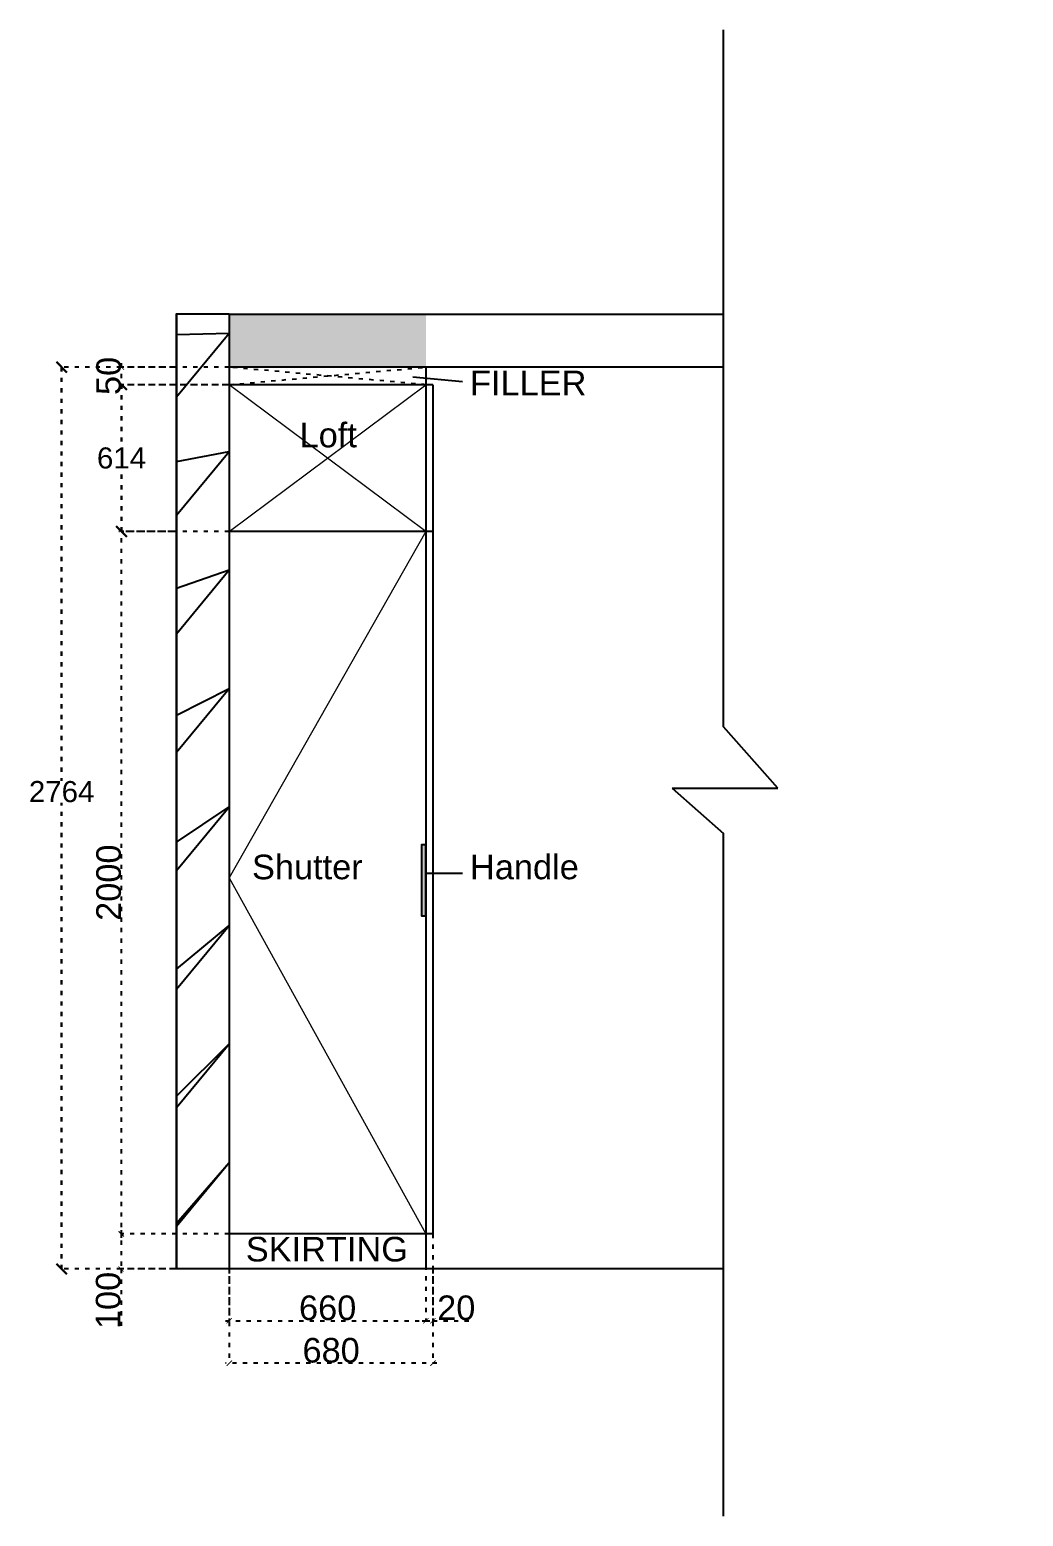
# Model space of a CAD drawing. Header units: millimetres. Extents: x 220712 to 1505573, y -354410 to 241923.
# Drawn here: x 231179 to 234008, y 108673 to 112906 of the extents above; entities that cross this region are included whole.
import ezdxf

# ---------------------------------------------------------------- set-up
doc = ezdxf.new("R2010")
doc.units = ezdxf.units.MM
doc.header["$MEASUREMENT"] = 0
doc.linetypes.add('ACAD_ISO03W100', pattern=[30, 12, -18])
doc.layers.add('Walls', color=253, linetype='Continuous')
doc.styles.get("Standard").update_dxf_attribs({"font": 'arial.ttf'})
doc.dimstyles.new('ISO-25', dxfattribs={"dimtxt": 70, "dimasz": 15, "dimexe": 1.25, "dimexo": 0.625, "dimtad": 1, "dimdec": 0, "dimtxsty": 'Standard', "dimblk": 'ARCHTICK', "dimcen": 0, "dimdle": 11, "dimclrd": 1, "dimclre": 1, "dimclrt": 1, "dimadec": 0, "dimazin": 0, "dimtfac": 1, "dimtdec": 0, "dimtmove": 0, "dimatfit": 3, "dimfxl": 1, "dimarcsym": 0})
doc.dimstyles.get("Standard").update_dxf_attribs({"dimtxt": 60, "dimasz": 30, "dimexe": 7.75, "dimexo": 8.13, "dimgap": 0.63, "dimtad": 0, "dimtih": 1, "dimtoh": 1, "dimdec": 0, "dimzin": 0, "dimtxsty": 'Standard', "dimblk": 'OBLIQUE', "dimcen": 2.25, "dimclrd": 1, "dimclre": 1, "dimclrt": 1, "dimadec": 0, "dimazin": 0, "dimtfac": 1, "dimtdec": 0, "dimtofl": 0, "dimtmove": 0, "dimatfit": 3, "dimfxl": 1, "dimtolj": 1, "dimtzin": 0, "dimlwd": 30, "dimarcsym": 0})

# ---------------------------------------------------------------- blocks, each defined once
blk = doc.blocks.new('_ArchTick')
at = {"color": 0, "linetype": 'ByBlock', "const_width": 0.15}
blk.add_lwpolyline([(-0.5, -0.5), (0.5, 0.5)], dxfattribs=at)
blk = doc.blocks.new('*D283')
at = {"color": 1, "linetype": 'ACAD_ISO03W100', "lineweight": -2, "transparency": 16777216}
for p, q in [((231746.1990091802, 109476.7611927391), (231437.4365489496, 109476.7611927391)), ((231438.6865489496, 109487.7611927391), (231438.6865489496, 109376.7611927987)), ((231596.1990091802, 109376.7611927987), (231437.4365489496, 109376.7611927987)), ((231438.6865489496, 109376.7611927987), (231438.6865489496, 109212.6803606022))]:
    blk.add_line(p, q, dxfattribs=at)
at = {"layer": 'Defpoints', "color": 0, "linetype": 'ACAD_ISO03W100', "transparency": 16777216}
for p in [(231746.8240091802, 109476.7611927391), (231438.6865489496, 109376.7611927987), (231596.8240091802, 109376.7611927987)]:
    blk.add_point(p, dxfattribs=at)
at = {"color": 1, "linetype": 'ACAD_ISO03W100', "lineweight": -2, "transparency": 16777216, "xscale": 15, "yscale": 15, "zscale": 15}
for p, rotation in [((231438.6865489496, 109476.7611927391), 90), ((231438.6865489496, 109376.7611927987), 270)]:
    blk.add_blockref('_ArchTick', p, dxfattribs=dict(at, rotation=rotation))
at = {"color": 1, "linetype": 'ACAD_ISO03W100', "transparency": 16777216, "insert": (231402.321439809, 109287.2207767003), "char_height": 70, "attachment_point": 5, "rotation": 90}
blk.add_mtext('100', dxfattribs=at)
blk = doc.blocks.new('*D284')
at = {"color": 1, "linetype": 'ACAD_ISO03W100', "lineweight": -2, "transparency": 16777216}
for p, q in [((231746.1990091802, 111476.7611927391), (231438.6865489495, 111476.7611927391)), ((231439.9365489495, 109465.7611927391), (231439.9365489495, 111487.7611927391)), ((231746.1990091802, 109476.7611927391), (231438.6865489495, 109476.7611927391))]:
    blk.add_line(p, q, dxfattribs=at)
at = {"layer": 'Defpoints', "color": 0, "linetype": 'ACAD_ISO03W100', "transparency": 16777216}
for p in [(231439.9365489495, 111476.7611927391), (231746.8240091802, 111476.7611927391), (231746.8240091802, 109476.7611927391)]:
    blk.add_point(p, dxfattribs=at)
at = {"color": 1, "linetype": 'ACAD_ISO03W100', "lineweight": -2, "transparency": 16777216, "xscale": 15, "yscale": 15, "zscale": 15}
for p, rotation in [((231439.9365489495, 111476.7611927391), 90), ((231439.9365489495, 109476.7611927391), 270)]:
    blk.add_blockref('_ArchTick', p, dxfattribs=dict(at, rotation=rotation))
at = {"color": 1, "linetype": 'ACAD_ISO03W100', "transparency": 16777216, "insert": (231403.5714398089, 110476.761192739), "char_height": 70, "attachment_point": 5, "rotation": 90}
blk.add_mtext('2000', dxfattribs=at)
blk = doc.blocks.new('*D271')
at = {"color": 1, "linetype": 'ACAD_ISO03W100', "lineweight": -2, "transparency": 16777216}
for p, q in [((231746.1990091802, 111944.7611927391), (231438.6865508574, 111944.7611927391)), ((231439.9365508574, 111883.761192917), (231439.9365508574, 111955.7611927391)), ((231746.1990091802, 111894.761192917), (231438.6865508574, 111894.761192917))]:
    blk.add_line(p, q, dxfattribs=at)
at = {"layer": 'Defpoints', "color": 0, "linetype": 'ACAD_ISO03W100', "transparency": 16777216}
for p in [(231439.9365508574, 111944.7611927391), (231746.8240091802, 111944.7611927391), (231746.8240091802, 111894.761192917)]:
    blk.add_point(p, dxfattribs=at)
at = {"color": 1, "linetype": 'ACAD_ISO03W100', "lineweight": -2, "transparency": 16777216, "xscale": 15, "yscale": 15, "zscale": 15}
for p, rotation in [((231439.9365508574, 111944.7611927391), 90), ((231439.9365508574, 111894.761192917), 270)]:
    blk.add_blockref('_ArchTick', p, dxfattribs=dict(at, rotation=rotation))
at = {"color": 1, "linetype": 'ACAD_ISO03W100', "transparency": 16777216, "insert": (231403.5714417169, 111919.7611928279), "char_height": 70, "attachment_point": 5, "rotation": 90}
blk.add_mtext('50', dxfattribs=at)
blk = doc.blocks.new('*D272')
at = {"color": 1, "linetype": 'ACAD_ISO03W100', "lineweight": -2, "transparency": 16777216}
for p, q in [((231746.8240091801, 109476.136192739), (231746.8240091801, 109228.2319894433)), ((232306.8240089417, 109476.1361928582), (232306.8240089417, 109228.2319894433)), ((231735.8240091801, 109229.4819894433), (232317.8240089417, 109229.4819894433))]:
    blk.add_line(p, q, dxfattribs=at)
at = {"layer": 'Defpoints', "color": 0, "linetype": 'ACAD_ISO03W100', "transparency": 16777216}
for p in [(231746.8240091801, 109476.761192739), (232306.8240089417, 109476.7611928582), (232306.8240089417, 109229.4819894433)]:
    blk.add_point(p, dxfattribs=at)
at = {"color": 1, "linetype": 'ACAD_ISO03W100', "lineweight": -2, "transparency": 16777216, "xscale": 15, "yscale": 15, "zscale": 15, "rotation": 180}
blk.add_blockref('_ArchTick', (231746.8240091801, 109229.4819894433), dxfattribs=at)
at = {"color": 1, "linetype": 'ACAD_ISO03W100', "lineweight": -2, "transparency": 16777216, "xscale": 15, "yscale": 15, "zscale": 15}
blk.add_blockref('_ArchTick', (232306.8240089417, 109229.4819894433), dxfattribs=at)
at = {"color": 1, "linetype": 'ACAD_ISO03W100', "transparency": 16777216, "insert": (232026.8240090609, 109265.8470985838), "char_height": 70, "attachment_point": 5}
blk.add_mtext('660', dxfattribs=at)
blk = doc.blocks.new('*D285')
at = {"color": 1, "linetype": 'ACAD_ISO03W100', "lineweight": -2, "transparency": 16777216}
for p, q in [((232306.8240091801, 109476.136192739), (232306.8240091801, 109228.2319894433)), ((232326.8240094185, 109476.136192739), (232326.8240094185, 109228.2319894433)), ((232295.8240091801, 109229.4819894433), (232326.8240094185, 109229.4819894433)), ((232326.8240094185, 109229.4819894433), (232444.3018402507, 109229.4819894433))]:
    blk.add_line(p, q, dxfattribs=at)
at = {"layer": 'Defpoints', "color": 0, "linetype": 'ACAD_ISO03W100', "transparency": 16777216}
for p in [(232306.8240091801, 109476.761192739), (232326.8240094185, 109476.761192739), (232326.8240094185, 109229.4819894433)]:
    blk.add_point(p, dxfattribs=at)
at = {"color": 1, "linetype": 'ACAD_ISO03W100', "lineweight": -2, "transparency": 16777216, "xscale": 15, "yscale": 15, "zscale": 15, "rotation": 180}
blk.add_blockref('_ArchTick', (232306.8240091801, 109229.4819894433), dxfattribs=at)
at = {"color": 1, "linetype": 'ACAD_ISO03W100', "lineweight": -2, "transparency": 16777216, "xscale": 15, "yscale": 15, "zscale": 15}
blk.add_blockref('_ArchTick', (232326.8240094185, 109229.4819894433), dxfattribs=at)
at = {"color": 1, "linetype": 'ACAD_ISO03W100', "transparency": 16777216, "insert": (232393.0629248346, 109265.8470985838), "char_height": 70, "attachment_point": 5}
blk.add_mtext('20', dxfattribs=at)
blk = doc.blocks.new('*D273')
at = {"color": 1, "linetype": 'ACAD_ISO03W100', "lineweight": -2, "transparency": 16777216}
for p, q in [((231746.8240091801, 109376.1361927986), (231746.8240091801, 109107.2678901553)), ((232326.8240094185, 109376.1361927986), (232326.8240094185, 109107.2678901553)), ((232337.8240094185, 109108.5178901553), (231735.8240091801, 109108.5178901553))]:
    blk.add_line(p, q, dxfattribs=at)
at = {"layer": 'Defpoints', "color": 0, "linetype": 'ACAD_ISO03W100', "transparency": 16777216}
for p in [(231746.8240091801, 109376.7611927986), (232326.8240094185, 109376.7611927986), (231746.8240091801, 109108.5178901553)]:
    blk.add_point(p, dxfattribs=at)
at = {"color": 1, "linetype": 'ACAD_ISO03W100', "lineweight": -2, "transparency": 16777216, "xscale": 15, "yscale": 15, "zscale": 15, "rotation": 180}
blk.add_blockref('_ArchTick', (231746.8240091801, 109108.5178901553), dxfattribs=at)
at = {"color": 1, "linetype": 'ACAD_ISO03W100', "lineweight": -2, "transparency": 16777216, "xscale": 15, "yscale": 15, "zscale": 15}
blk.add_blockref('_ArchTick', (232326.8240094185, 109108.5178901553), dxfattribs=at)
at = {"color": 1, "linetype": 'ACAD_ISO03W100', "transparency": 16777216, "insert": (232036.8240092993, 109144.8829992958), "char_height": 70, "attachment_point": 5}
blk.add_mtext('680', dxfattribs=at)
blk = doc.blocks.new('_Oblique')
at = {"color": 0, "linetype": 'ByBlock', "lineweight": -2}
blk.add_line((-0.5, -0.5), (0.5, 0.5), dxfattribs=at)
blk = doc.blocks.new('*D279')
at = {"layer": 'Defpoints', "color": 0, "linetype": 'ACAD_ISO03W100', "transparency": 16777216}
for p in [(231439.93654895, 111894.7611927391), (231746.8240091802, 111894.7611927391), (231592.4427790648, 111476.7611927391)]:
    blk.add_point(p, dxfattribs=at)
at = {"layer": 'Walls', "color": 1, "linetype": 'ACAD_ISO03W100', "lineweight": -2, "transparency": 16777216}
for p, q in [((231738.6940091802, 111894.7611927391), (231432.18654895, 111894.7611927391)), ((231584.3127790648, 111476.7611927391), (231432.18654895, 111476.7611927391))]:
    blk.add_line(p, q, dxfattribs=at)
at = {"layer": 'Walls', "color": 1, "linetype": 'ACAD_ISO03W100', "lineweight": 30, "transparency": 16777216}
for p, q in [((231439.93654895, 111894.7611927391), (231439.93654895, 111717.0255720024)), ((231439.93654895, 111476.7611927391), (231439.93654895, 111654.4968134758))]:
    blk.add_line(p, q, dxfattribs=at)
at = {"layer": 'Walls', "color": 1, "linetype": 'ACAD_ISO03W100', "lineweight": 30, "transparency": 16777216, "xscale": 30, "yscale": 30, "zscale": 30}
for p, rotation in [((231439.93654895, 111894.7611927391), 90), ((231439.93654895, 111476.7611927391), 270)]:
    blk.add_blockref('_Oblique', p, dxfattribs=dict(at, rotation=rotation))
at = {"layer": 'Walls', "color": 1, "linetype": 'ACAD_ISO03W100', "transparency": 16777216, "insert": (231439.93654895, 111685.761192739), "char_height": 60, "attachment_point": 5}
blk.add_mtext('\\A1;614', dxfattribs=at)
blk = doc.blocks.new('*D281')
at = {"layer": 'Defpoints', "color": 0, "linetype": 'ACAD_ISO03W100', "transparency": 16777216}
for p in [(231596.8240091802, 111944.7611927391), (231269.5, 109376.7611927987), (231596.8240091802, 109376.7611927987)]:
    blk.add_point(p, dxfattribs=at)
at = {"layer": 'Walls', "color": 1, "linetype": 'ACAD_ISO03W100', "lineweight": -2, "transparency": 16777216}
for p, q in [((231588.6940091802, 111944.7611927391), (231261.75, 111944.7611927391)), ((231588.6940091802, 109376.7611927987), (231261.75, 109376.7611927987))]:
    blk.add_line(p, q, dxfattribs=at)
at = {"layer": 'Walls', "color": 1, "linetype": 'ACAD_ISO03W100', "lineweight": 30, "transparency": 16777216}
for p, q in [((231269.5, 111944.7611927391), (231269.5, 110767.0255720322)), ((231269.5, 109376.7611927987), (231269.5, 110704.4968135056))]:
    blk.add_line(p, q, dxfattribs=at)
at = {"layer": 'Walls', "color": 1, "linetype": 'ACAD_ISO03W100', "lineweight": 30, "transparency": 16777216, "xscale": 30, "yscale": 30, "zscale": 30}
for p, rotation in [((231269.5, 111944.7611927391), 90), ((231269.5, 109376.7611927987), 270)]:
    blk.add_blockref('_Oblique', p, dxfattribs=dict(at, rotation=rotation))
at = {"layer": 'Walls', "color": 1, "linetype": 'ACAD_ISO03W100', "transparency": 16777216, "insert": (231269.5, 110735.7611927688), "char_height": 60, "attachment_point": 5}
blk.add_mtext('\\A1;2764', dxfattribs=at)

msp = doc.modelspace()

# ---------------------------------------------------------------- hatches: boundary and pattern name
at = {"true_color": 0xc7c8ca}
h = msp.add_hatch(dxfattribs=at)
h.set_pattern_fill('ANSI32', color=9, scale=25)
h.set_pattern_definition([(45, (-1976307645.866215, -301603508.0361207), (-168.3798022700466, 168.3798022700466), []), (45, (-1976307533.612965, -301603508.0361207), (-168.3798022700466, 168.3798022700466), [])])
h.paths.add_polyline_path([(231746.8240091801, 112097), (231596.8240091801, 112097), (231596.8240091801, 109376.7611927986), (231746.8240091801, 109376.7611927986)])
at = {"true_color": 0x000000}
h = msp.add_hatch(color=18, dxfattribs=at)
h.dxf.hatch_style = 1
h.paths.add_polyline_path([(232306.8240091801, 110584.6151538491), (232294.4602870941, 110584.6151538491), (232294.4602870941, 110382.2823495269), (232306.8240091801, 110382.2823495269)])
at = {"layer": 'Walls', "linetype": 'ACAD_ISO03W100', "true_color": 0xc7c8ca}
h = msp.add_hatch(dxfattribs=at)
h.set_pattern_fill('AR-CONC', color=9, scale=10)
h.set_pattern_definition([(49.99999999999999, (-156542.935497837, 629.5014734373544), (71.72601826007535, -6.275213498259511), [7.5, -82.5]), (355, (-156542.935497837, 629.5014734373544), (-13.8751333613, 75.21921337000119), [6, -66]), (100.45144446, (-156536.958329737, 628.9785390373581), (57.8508846727112, 68.94399909686294), [6.374019199999997, -70.11421119999996]), (46.18420000000001, (-156542.935497837, 649.5014734373544), (106.7241330671572, -16.55192807930765), [11.25, -123.75]), (96.63563549, (-156534.041823337, 648.122142737353), (93.46619456742283, 97.41186007745505), [9.5610342, -105.171376]), (351.1841639899999, (-156542.935497837, 649.5014734373544), (93.46619450547732, 97.41186002699902), [9, -99.0000001]), (21, (-156532.935497837, 644.5014734373544), (59.69070521184616, -40.26188906653388), [7.5, -82.5]), (326.0000000000001, (-156532.935497837, 644.5014734373544), (24.33153319215817, 72.5150045046853), [6, -66]), (71.45144474, (-156527.961272437, 641.1463160373532), (84.02223767299711, 32.25311528063538), [6.374019000000001, -70.1142112]), (37.50000000000001, (-156542.935497837, 629.5014734373544), (1.215985531729067, 33.28938538313115), [0, -65.19999999999999, 0, -67, 0, -66.25]), (7.499999999999999, (-156542.935497837, 629.5014734373544), (26.30695374421486, 39.44117118823603), [0, -38.2, 0, -63.7, 0, -25.25]), (327.5, (-156565.235497837, 629.5014734373544), (53.3822436172409, -2.255487173437976), [0, -25, 0, -78, 0, -103.5]), (317.5, (-156575.235497837, 629.5014734373544), (58.31861693423862, 10.01049823323177), [0, -32.5, 0, -51.8, 0, -73.5])])
h.paths.add_polyline_path([(232306.8240091801, 112094.761192739), (231746.8240091801, 112094.761192739), (231746.8240091801, 111944.761192739), (232306.8240091801, 111944.761192739)])
h.paths.add_polyline_path([(235834.7075498569, 112094.761192739), (235274.7075496185, 112094.761192739), (235274.7075496185, 111944.761192739), (235834.7075498569, 111944.761192739)])

# ---------------------------------------------------------------- linework, layer by layer
at = {"color": 18, "true_color": 0x000000}
for p, q in [((233154.3321464062, 110920.9713997841), (233154.3321464062, 112905.556455195)), ((231596.8240091801, 112097), (231596.8240091801, 109376.7611927986)), ((232326.8240091801, 112094.761192739), (231746.8240091801, 112094.761192739)), ((233154.3321464061, 112094.761192739), (231746.8240091801, 112094.761192739)), ((231746.8240091801, 112094.761192739), (231746.8240091801, 109376.7611927986)), ((233154.3321464062, 111944.761192739), (231746.8240091801, 111944.761192739)), ((232306.8240091801, 111944.761192739), (232306.8240091801, 109376.7611927986)), ((232326.8240091801, 111894.761192739), (231746.8240091801, 111894.761192739)), ((232326.824008954, 111894.761192739), (232326.8240091801, 109476.7611927986)), ((232326.8240091801, 111476.761192739), (231746.8240091801, 111476.761192739)), ((233308.5862164497, 110746.3247831464), (233154.3321464062, 110920.9714003205)), ((233007.7286610603, 110746.3247831464), (233308.5862164497, 110746.3247831464)), ((233007.7286610603, 110746.3247831464), (233154.3321464062, 110616.3553656936)), ((233154.3321464062, 108672.6422740817), (233154.3321466446, 110616.3553653955)), ((232326.8240091801, 109476.761192739), (231746.8240091801, 109476.761192739)), ((233154.3321464062, 109376.7611927986), (231596.8240091801, 109376.7611927986))]:
    msp.add_line(p, q, dxfattribs=at)
at = {"color": 252, "lineweight": 0, "true_color": 0x939598}
for p, q in [((231746.8240091801, 111476.761192739), (232306.8240091801, 111894.761192739)), ((232306.8240091801, 111476.761192739), (231746.8240094185, 111894.761192739)), ((232306.8240091801, 111476.761192739), (231746.8240089417, 110491.0381521583)), ((231746.8240089417, 110491.0381521583), (232306.8240091801, 109476.761192739))]:
    msp.add_line(p, q, dxfattribs=at)
at = {"color": 18, "true_color": 0x000000}
msp.add_lwpolyline([(231746.8240091801, 112094.761192739), (231746.8240091801, 109376.7611927986), (231596.8240091801, 109376.7611927986), (231596.8240091801, 112097), (231746.8240091801, 112097)], dxfattribs=at)
msp.add_lwpolyline([(232306.8240091801, 110584.6151538491), (232294.4602870941, 110584.6151538491), (232294.4602870941, 110382.2823495269), (232306.8240091801, 110382.2823495269)], close=True, dxfattribs=at)
at = {"layer": 'Walls', "color": 240, "linetype": 'ACAD_ISO03W100', "true_color": 0xed1f24}
msp.add_lwpolyline([(231746.8240091801, 111894.761192739), (232306.82400918, 111944.761192739), (232306.8240091801, 111894.761192739), (231746.8240091801, 111944.761192739)], dxfattribs=at)

# ---------------------------------------------------------------- texts
at = {"char_height": 70, "attachment_point": 1}
for s, insert in [('FILLER', (232432.2437252998, 111934.7833262167)), ('Loft', (231946.9336049557, 111786.4716582894)), ('Shutter', (231811.4470245838, 110556.5283347368)), ('Handle', (232432.2437252998, 110556.5283347368)), ('SKIRTING', (231793.8602154255, 109468.1728130579))]:
    msp.add_mtext_dynamic_manual_height_columns(s, width=1609.978430554627, gutter_width=12.5, heights=[0], dxfattribs=dict(at, insert=insert))

# ---------------------------------------------------------------- dimensions: what is measured, and where the dimension line sits
at = {"color": 18, "linetype": 'ACAD_ISO03W100', "true_color": 0x000000}
dim = msp.add_linear_dim(base=(231439.9365508574, 111944.7611927391), p1=(231746.8240091801, 111894.761192917), p2=(231746.8240091801, 111944.761192739), angle=90, dimstyle='ISO-25', dxfattribs=at)
dim.commit()
dim.dimension.update_dxf_attribs({"geometry": '*D271', "text_midpoint": (231439.9365508574, 111919.7611928279), "dimtype": 160})
for base, p2, picture, middle in [((231439.9365489495, 111476.7611927391), (231746.8240091801, 111476.761192739), '*D284', (231403.5714398089, 110476.761192739)), ((231438.6865489496, 109376.7611927987), (231596.8240091801, 109376.7611927986), '*D283', (231402.321439809, 109287.2207767003))]:
    dim = msp.add_linear_dim(base=base, p1=(231746.8240091801, 109476.761192739), p2=p2, angle=90, dimstyle='ISO-25', dxfattribs=at)
    dim.commit()
    dim.dimension.update_dxf_attribs({"geometry": picture, "text_midpoint": middle})
for base, p1, p2, text, picture, middle in [((232306.8240089417, 109229.4819894433), (231746.8240091801, 109476.761192739), (232306.8240089417, 109476.7611928582), '660', '*D272', (232026.8240090609, 109265.8470985838)), ((231746.8240091801, 109108.5178901553), (232326.8240094185, 109376.7611927986), (231746.8240091801, 109376.7611927986), '680', '*D273', (232036.8240092993, 109144.8829992958))]:
    dim = msp.add_linear_dim(base=base, p1=p1, p2=p2, text=text, dimstyle='ISO-25', dxfattribs=at)
    dim.commit()
    dim.dimension.update_dxf_attribs({"geometry": picture, "text_midpoint": middle})
dim = msp.add_linear_dim(base=(232326.8240094185, 109229.4819894433), p1=(232306.8240091801, 109476.761192739), p2=(232326.8240094185, 109476.761192739), dimstyle='ISO-25', dxfattribs=at)
dim.commit()
dim.dimension.update_dxf_attribs({"geometry": '*D285', "text_midpoint": (232393.0629248346, 109265.8470985838)})
at = {"layer": 'Walls', "color": 240, "linetype": 'ACAD_ISO03W100', "true_color": 0xed1f24}
dim = msp.add_linear_dim(base=(231269.5, 109376.7611927987), p1=(231596.8240091801, 111944.7611927391), p2=(231596.8240091801, 109376.7611927987), angle=90, text='2764', dimstyle='Standard', dxfattribs=at)
dim.commit()
dim.dimension.update_dxf_attribs({"geometry": '*D281', "text_midpoint": (231269.5, 110735.7611927688), "dimtype": 160})
dim = msp.add_linear_dim(base=(231439.93654895, 111894.7611927391), p1=(231592.4427790647, 111476.7611927391), p2=(231746.8240091801, 111894.761192739), angle=90, text='614', dimstyle='Standard', dxfattribs=at)
dim.commit()
dim.dimension.update_dxf_attribs({"geometry": '*D279', "text_midpoint": (231439.93654895, 111685.761192739)})

# ---------------------------------------------------------------- leaders
at = {"color": 18, "true_color": 0x000000}
for points in [[(232269.450376277, 111916.8177602439), (232411.1569418907, 111903.7698018738)], [(232306.8240091801, 110503.57000947), (232411.1569418907, 110503.57000947)]]:
    msp.add_leader(points, dimstyle='ISO-25', override={"dimgap": 0.625, "dimtad": 0}, dxfattribs=at)

doc.saveas('drawing.dxf')
